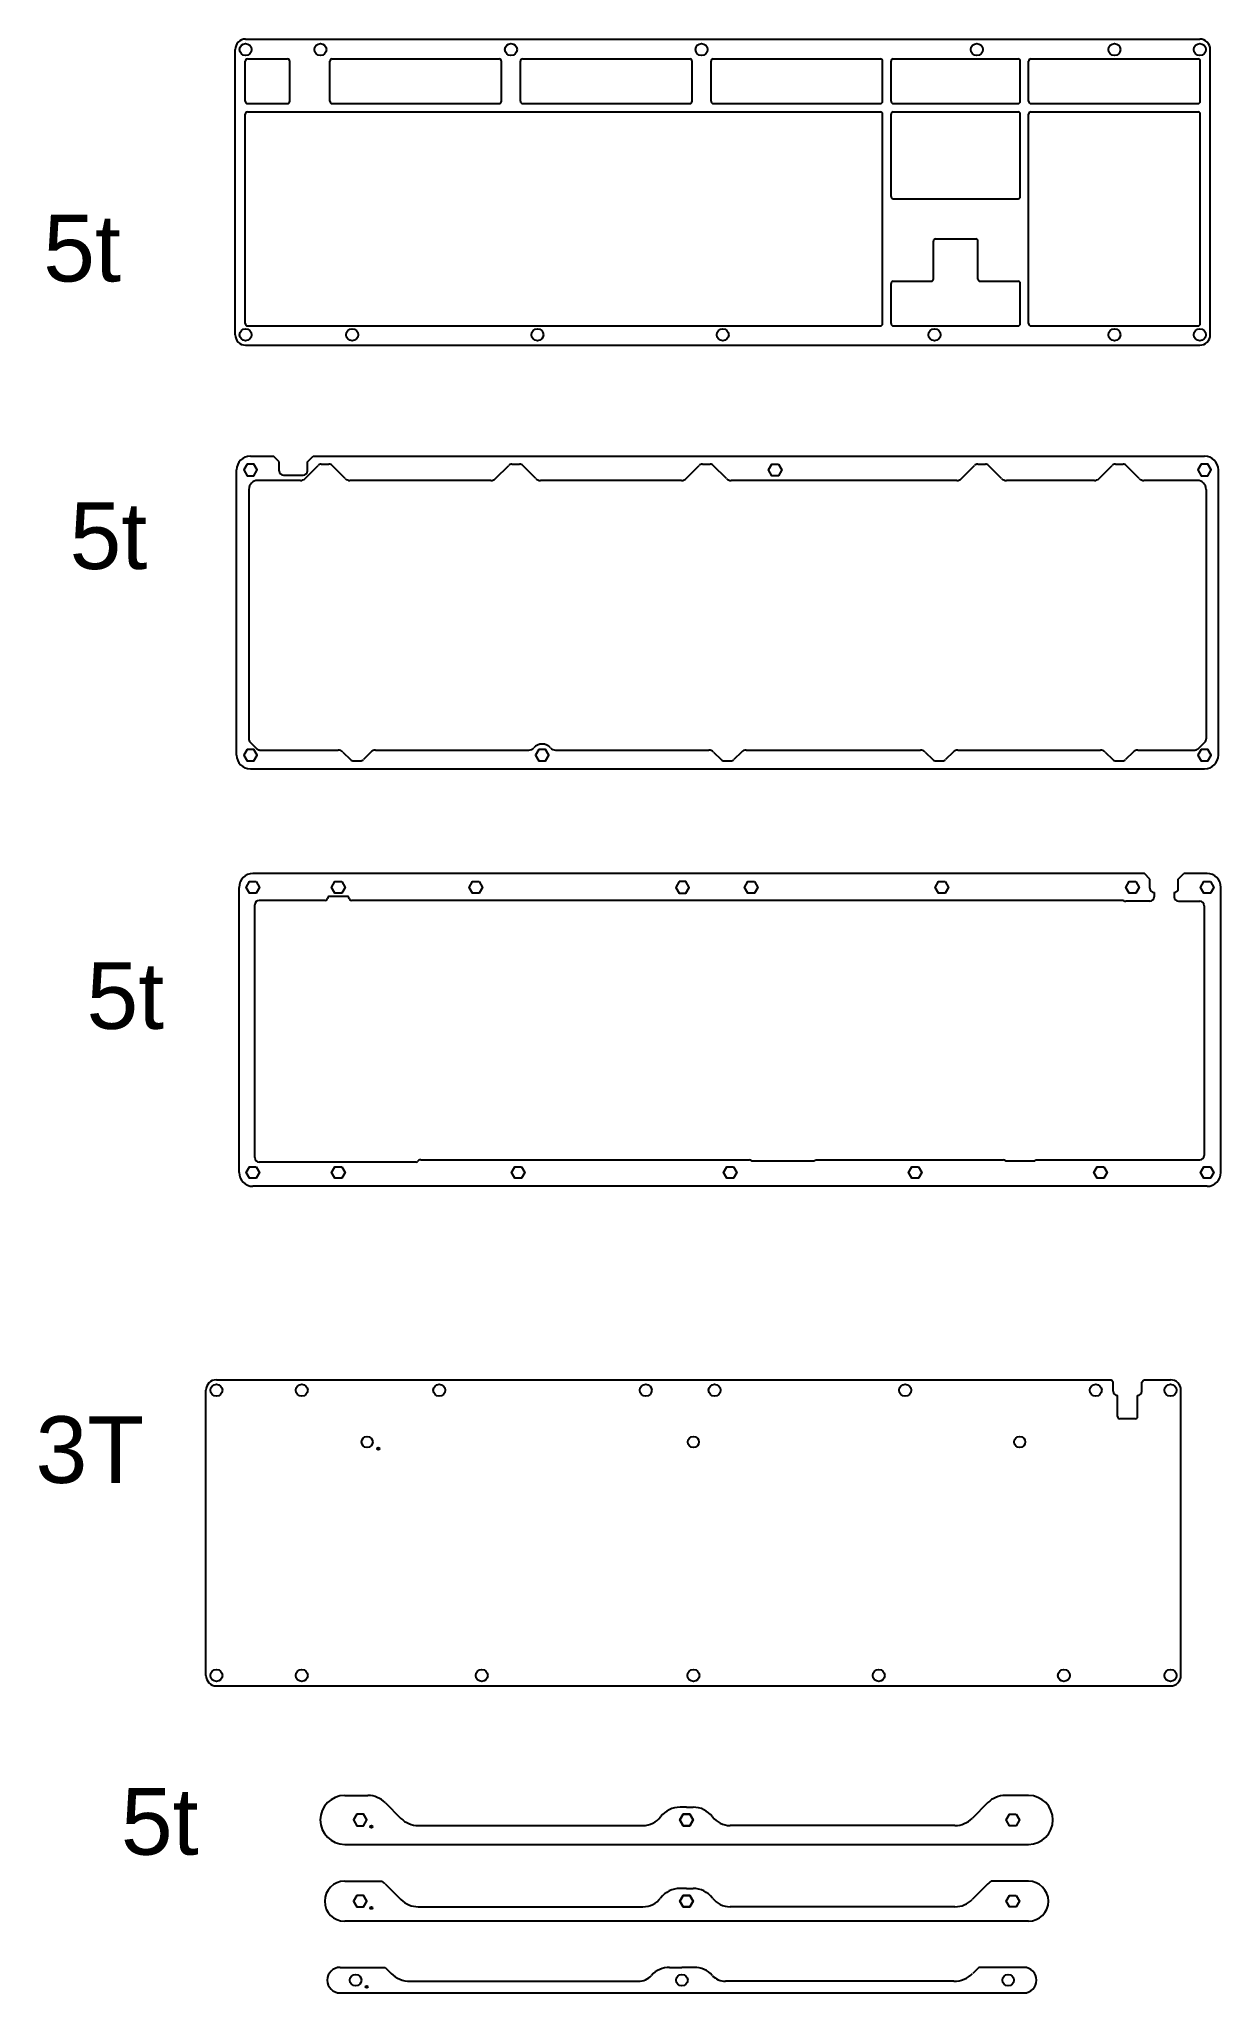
# Model space of a CAD drawing. Header units: millimetres. Extents: x 881 to 1413, y 606 to 1485.
import ezdxf

# ---------------------------------------------------------------- set-up
doc = ezdxf.new("R2010")
doc.units = ezdxf.units.MM
for name, color, linetype in [('받침5t', 40, 'Continuous'), ('상판5t', 10, 'Continuous'), ('중간판5t', 110, 'Continuous'), ('중상판5t', 2, 'Continuous'), ('하판3t', 210, 'Continuous')]:
    doc.layers.add(name, color=color, linetype=linetype)
doc.styles.get("Standard").update_dxf_attribs({"font": 'arial.ttf'})

msp = doc.modelspace()

# ---------------------------------------------------------------- linework, layer by layer
at = {"layer": '받침5t'}
for p, q in [((1018.39, 695.06), (1028.84, 695.06)), ((1325.95, 695.06), (1315.51, 695.06)), ((1036.61, 691.84), (1043.67, 684.78)), ((1172.17, 689.81), (1169.24, 689.81)), ((1172.17, 689.81), (1175.1, 689.81)), ((1307.73, 691.84), (1300.68, 684.78)), ((1051.45, 681.56), (1152.56, 681.56)), ((1292.9, 681.56), (1191.79, 681.56)), ((1018.39, 673.06), (1325.95, 673.06)), ((1018.39, 656.5), (1035.16, 656.5)), ((1036.61, 655.28), (1043.67, 648.22)), ((1172.17, 653.25), (1169.24, 653.25)), ((1172.17, 653.25), (1175.1, 653.25)), ((1307.73, 655.28), (1300.68, 648.22)), ((1325.95, 656.5), (1309.19, 656.5)), ((1051.45, 645), (1152.56, 645)), ((1292.9, 645), (1191.79, 645)), ((1325.95, 638.5), (1018.39, 638.5)), ((1016.3, 617.74), (1036.55, 617.74)), ((1036.55, 617.74), (1039.28, 615.01)), ((1164.55, 617.74), (1170.08, 617.74)), ((1175.61, 617.74), (1170.08, 617.74)), ((1303.61, 617.74), (1300.88, 615.01)), ((1323.86, 617.74), (1303.61, 617.74)), ((1047.77, 611.49), (1150.47, 611.49)), ((1292.39, 611.49), (1189.7, 611.49)), ((1016.3, 606.24), (1323.86, 606.24))]:
    msp.add_line(p, q, dxfattribs=at)
for points in [[(1023.89, 686.66), (1022.39, 684.06), (1023.89, 681.46), (1026.89, 681.46), (1028.39, 684.06), (1026.89, 686.66)], [(1170.67, 686.66), (1169.17, 684.06), (1170.67, 681.46), (1173.67, 681.46), (1175.18, 684.06), (1173.67, 686.66)], [(1173.67, 686.66), (1175.18, 684.06), (1173.67, 681.46), (1170.67, 681.46), (1169.17, 684.06), (1170.67, 686.66)], [(1320.46, 686.66), (1321.96, 684.06), (1320.46, 681.46), (1317.45, 681.46), (1315.95, 684.06), (1317.45, 686.66)], [(1023.89, 650.1), (1022.39, 647.5), (1023.89, 644.9), (1026.89, 644.9), (1028.39, 647.5), (1026.89, 650.1)], [(1170.67, 650.1), (1169.17, 647.5), (1170.67, 644.9), (1173.67, 644.9), (1175.18, 647.5), (1173.67, 650.1)], [(1173.67, 650.1), (1175.18, 647.5), (1173.67, 644.9), (1170.67, 644.9), (1169.17, 647.5), (1170.67, 650.1)], [(1320.46, 650.1), (1321.96, 647.5), (1320.46, 644.9), (1317.45, 644.9), (1315.95, 647.5), (1317.45, 650.1)]]:
    msp.add_lwpolyline(points, close=True, dxfattribs=at)
for centre, radius in [((1030.39, 681.06), 0.5), ((1030.39, 644.5), 0.5), ((1023.3, 611.99), 2.6), ((1028.3, 608.99), 0.5), ((1170.08, 611.99), 2.6), ((1170.08, 611.99), 2.6), ((1316.86, 611.99), 2.6)]:
    msp.add_circle(centre, radius, dxfattribs=at)
for centre, radius, start, end in [((1018.39, 684.06), 11, 90, 270), ((1028.84, 684.06), 11, 45, 90), ((1315.51, 684.06), 11, 90, 135), ((1325.95, 684.06), 11, 270, 90), ((1169.24, 678.81), 11, 90, 142.6168), ((1175.1, 678.81), 11, 37.3832, 90), ((1051.45, 692.56), 11, 225, 270), ((1152.56, 691.56), 10, 270, 322.6168), ((1191.79, 691.56), 10, 217.3832, 270), ((1292.9, 692.56), 11, 270, 315), ((1018.39, 647.5), 9, 90, 270), ((1028.84, 647.5), 11, 45, 54.9032), ((1169.24, 642.25), 11, 90, 142.6168), ((1175.1, 642.25), 11, 37.3832, 90), ((1315.51, 647.5), 11, 125.0968, 135), ((1325.95, 647.5), 9, 270, 90), ((1051.45, 656), 11, 225, 270), ((1152.56, 655), 10, 270, 322.6168), ((1191.79, 655), 10, 217.3832, 270), ((1292.9, 656), 11, 270, 315), ((1016.3, 611.99), 5.75, 90, 270), ((1164.55, 606.74), 11, 90, 137.85164), ((1175.61, 606.74), 11, 42.14836, 90), ((1323.86, 611.99), 5.75, 270, 90), ((1047.77, 623.49), 12, 225, 270), ((1150.47, 619.49), 8, 270, 317.85164), ((1189.7, 619.49), 8, 222.14836, 270), ((1292.39, 623.49), 12, 270, 315)]:
    msp.add_arc(centre, radius, start, end, dxfattribs=at)
at = {"layer": '상판5t'}
for p, q in [((969.13, 1352.22), (969.13, 1480.53)), ((973.83, 1485.23), (1403.06, 1485.23)), ((1407.76, 1352.22), (1407.76, 1480.53)), ((973.63, 1457.23), (973.63, 1475.28)), ((974.63, 1476.28), (992.68, 1476.28)), ((993.68, 1457.23), (993.68, 1475.28)), ((1011.73, 1457.23), (1011.73, 1475.28)), ((1012.73, 1476.28), (1087.93, 1476.28)), ((1088.93, 1457.23), (1088.93, 1475.28)), ((1097.46, 1457.23), (1097.46, 1475.28)), ((1098.46, 1476.28), (1173.66, 1476.28)), ((1174.66, 1457.23), (1174.66, 1475.28)), ((1183.18, 1457.23), (1183.18, 1475.28)), ((1184.18, 1476.28), (1259.38, 1476.28)), ((1260.38, 1457.23), (1260.38, 1475.28)), ((1264.15, 1457.23), (1264.15, 1475.28)), ((1265.15, 1476.28), (1321.3, 1476.28)), ((1322.3, 1457.23), (1322.3, 1475.28)), ((1326.06, 1457.23), (1326.06, 1475.28)), ((1327.06, 1476.28), (1402.26, 1476.28)), ((1403.26, 1457.23), (1403.26, 1475.28)), ((973.63, 1357.22), (973.63, 1451.47)), ((974.63, 1456.23), (992.68, 1456.23)), ((974.63, 1452.47), (1259.38, 1452.47)), ((1012.73, 1456.23), (1087.93, 1456.23)), ((1098.46, 1456.23), (1173.66, 1456.23)), ((1184.18, 1456.23), (1259.38, 1456.23)), ((1260.38, 1357.22), (1260.38, 1451.47)), ((1264.15, 1414.37), (1264.15, 1451.47)), ((1265.15, 1456.23), (1321.3, 1456.23)), ((1265.15, 1452.47), (1321.3, 1452.47)), ((1322.3, 1414.37), (1322.3, 1451.47)), ((1326.06, 1357.22), (1326.06, 1451.47)), ((1327.06, 1456.23), (1402.26, 1456.23)), ((1327.06, 1452.47), (1402.26, 1452.47)), ((1403.26, 1357.22), (1403.26, 1451.47)), ((1265.15, 1413.37), (1321.3, 1413.37)), ((1283.2, 1377.27), (1283.2, 1394.32)), ((1284.2, 1395.32), (1302.25, 1395.32)), ((1303.25, 1377.27), (1303.25, 1394.32)), ((1264.15, 1357.22), (1264.15, 1375.27)), ((1265.15, 1376.27), (1282.2, 1376.27)), ((1304.25, 1376.27), (1321.3, 1376.27)), ((1322.3, 1357.22), (1322.3, 1375.27)), ((974.63, 1356.22), (1259.38, 1356.22)), ((1265.15, 1356.22), (1321.3, 1356.22)), ((1327.06, 1356.22), (1402.26, 1356.22)), ((973.83, 1347.52), (1403.06, 1347.52))]:
    msp.add_line(p, q, dxfattribs=at)
for centre in [(973.83, 1480.53), (1007.47, 1480.53), (1093.2, 1480.53), (1178.92, 1480.53), (1302.75, 1480.53), (1364.66, 1480.53), (1403.06, 1480.53), (973.83, 1352.22), (1021.76, 1352.22), (1105.1, 1352.22), (1188.45, 1352.22), (1283.7, 1352.22), (1364.66, 1352.22), (1403.06, 1352.22)]:
    msp.add_circle(centre, 2.7, dxfattribs=at)
for centre, radius, start, end in [((973.83, 1480.53), 4.7, 90, 180), ((1403.06, 1480.53), 4.7, 0, 90), ((974.63, 1475.28), 1, 90, 180), ((992.68, 1475.28), 1, 360, 90), ((1012.73, 1475.28), 1, 90, 180), ((1087.93, 1475.28), 1, 0, 90), ((1098.46, 1475.28), 1, 90, 180), ((1173.66, 1475.28), 1, 360, 90), ((1184.18, 1475.28), 1, 90, 180), ((1259.38, 1475.28), 1, 360, 90), ((1265.15, 1475.28), 1, 90, 180), ((1321.3, 1475.28), 1, 360, 90), ((1327.06, 1475.28), 1, 90, 180), ((1402.26, 1475.28), 1, 360, 90), ((974.63, 1457.23), 1, 180, 270), ((974.63, 1451.47), 1, 90, 180), ((992.68, 1457.23), 1, 270, 360), ((1012.73, 1457.23), 1, 180, 270), ((1087.93, 1457.23), 1, 270, 0), ((1098.46, 1457.23), 1, 180, 270), ((1173.66, 1457.23), 1, 270, 360), ((1184.18, 1457.23), 1, 180, 270), ((1259.38, 1457.23), 1, 270, 360), ((1259.38, 1451.47), 1, 360, 90), ((1265.15, 1457.23), 1, 180, 270), ((1265.15, 1451.47), 1, 90, 180), ((1321.3, 1457.23), 1, 270, 360), ((1321.3, 1451.47), 1, 360, 90), ((1327.06, 1457.23), 1, 180, 270), ((1327.06, 1451.47), 1, 90, 180), ((1402.26, 1457.23), 1, 270, 360), ((1402.26, 1451.47), 1, 360, 90), ((1265.15, 1414.37), 1, 180, 270), ((1321.3, 1414.37), 1, 270, 360), ((1284.2, 1394.32), 1, 90, 180), ((1302.25, 1394.32), 1, 360, 90), ((1265.15, 1375.27), 1, 90, 180), ((1282.2, 1377.27), 1, 270, 0), ((1304.25, 1377.27), 1, 180, 270), ((1321.3, 1375.27), 1, 360, 90), ((974.63, 1357.22), 1, 180, 270), ((1259.38, 1357.22), 1, 270, 360), ((1265.15, 1357.22), 1, 180, 270), ((1321.3, 1357.22), 1, 270, 360), ((1327.06, 1357.22), 1, 180, 270), ((1402.26, 1357.22), 1, 270, 360), ((973.83, 1352.22), 4.7, 180, 270), ((1403.06, 1352.22), 4.7, 270, 0)]:
    msp.add_arc(centre, radius, start, end, dxfattribs=at)
at = {"layer": '중간판5t'}
for p, q in [((1378.11, 1109.82), (977.12, 1109.82)), ((1380.61, 1107.32), (1378.11, 1109.82)), ((1393.39, 1107.32), (1395.89, 1109.82)), ((1406.35, 1109.82), (1395.89, 1109.82)), ((970.92, 975.31), (970.92, 1103.62)), ((1019.39, 1099.57), (1011.66, 1099.57)), ((1380.61, 1103.28), (1380.61, 1107.32)), ((1382.5, 1101.28), (1382.5, 1099.37)), ((1391.5, 1101.28), (1391.5, 1099.37)), ((1393.39, 1103.28), (1393.39, 1107.32)), ((1412.55, 975.31), (1412.55, 1103.62)), ((977.92, 982.01), (977.92, 1095.77)), ((1009.67, 1097.77), (979.92, 1097.77)), ((1368.01, 1097.77), (1021.38, 1097.77)), ((1380.5, 1097.37), (1369.76, 1097.37)), ((1393.5, 1097.37), (1403.05, 1097.37)), ((1405.05, 1095.37), (1405.05, 983.01)), ((1050.39, 980.01), (979.92, 980.01)), ((1052.63, 981.01), (1200.52, 981.01)), ((1201.85, 980.51), (1228.67, 980.51)), ((1230.17, 981.01), (1314.82, 981.01)), ((1316.15, 980.51), (1328.28, 980.51)), ((1329.39, 981.01), (1403.05, 981.01)), ((1406.35, 969.11), (977.12, 969.11))]:
    msp.add_line(p, q, dxfattribs=at)
for points in [[(978.63, 1106.22), (980.13, 1103.62), (978.63, 1101.02), (975.62, 1101.02), (974.12, 1103.62), (975.62, 1106.22)], [(1017.03, 1106.22), (1018.53, 1103.62), (1017.03, 1101.02), (1014.02, 1101.02), (1012.52, 1103.62), (1014.02, 1106.22)], [(1078.94, 1106.22), (1080.44, 1103.62), (1078.94, 1101.02), (1075.94, 1101.02), (1074.43, 1103.62), (1075.94, 1106.22)], [(1168.8, 1106.22), (1167.3, 1103.62), (1168.8, 1101.02), (1171.81, 1101.02), (1173.31, 1103.62), (1171.81, 1106.22)], [(1202.76, 1106.22), (1204.26, 1103.62), (1202.76, 1101.02), (1199.76, 1101.02), (1198.26, 1103.62), (1199.76, 1106.22)], [(1288.49, 1106.22), (1289.99, 1103.62), (1288.49, 1101.02), (1285.49, 1101.02), (1283.98, 1103.62), (1285.49, 1106.22)], [(1374.21, 1106.22), (1375.71, 1103.62), (1374.21, 1101.02), (1371.21, 1101.02), (1369.71, 1103.62), (1371.21, 1106.22)], [(1407.85, 1106.22), (1409.35, 1103.62), (1407.85, 1101.02), (1404.85, 1101.02), (1403.35, 1103.62), (1404.85, 1106.22)], [(978.63, 977.91), (980.13, 975.31), (978.63, 972.71), (975.62, 972.71), (974.12, 975.31), (975.62, 977.91)], [(1017.03, 977.91), (1018.53, 975.31), (1017.03, 972.71), (1014.02, 972.71), (1012.52, 975.31), (1014.02, 977.91)], [(1097.99, 977.91), (1099.49, 975.31), (1097.99, 972.71), (1094.99, 972.71), (1093.48, 975.31), (1094.99, 977.91)], [(1193.24, 977.91), (1194.74, 975.31), (1193.24, 972.71), (1190.24, 972.71), (1188.73, 975.31), (1190.24, 977.91)], [(1276.58, 977.91), (1278.08, 975.31), (1276.58, 972.71), (1273.58, 972.71), (1272.08, 975.31), (1273.58, 977.91)], [(1359.93, 977.91), (1361.43, 975.31), (1359.93, 972.71), (1356.92, 972.71), (1355.42, 975.31), (1356.92, 977.91)], [(1407.85, 977.91), (1409.35, 975.31), (1407.85, 972.71), (1404.85, 972.71), (1403.35, 975.31), (1404.85, 977.91)]]:
    msp.add_lwpolyline(points, close=True, dxfattribs=at)
for centre, radius, start, end in [((977.12, 1103.62), 6.2, 90, 180), ((1406.35, 1103.62), 6.2, 0, 90), ((1011.66, 1098.57), 1, 90, 174.26083), ((1019.39, 1098.57), 1, 5.73917, 90), ((1380.5, 1099.37), 2, 270, 0), ((1382.61, 1103.28), 2, 180, 266.93915), ((1391.39, 1103.28), 2, 273.06085, 0), ((1393.5, 1099.37), 2, 180, 270), ((979.92, 1095.77), 2, 90, 180), ((1009.67, 1098.77), 1, 270, 354.26083), ((1021.38, 1098.77), 1, 185.73917, 270), ((1368.01, 1095.77), 2, 64.15807, 90), ((1369.76, 1099.37), 2, 244.15807, 270), ((1403.05, 1095.37), 2, 0, 90), ((979.92, 982.01), 2, 180, 270), ((1050.39, 981.01), 1, 270, 318.18969), ((1052.63, 979.01), 2, 90, 138.18969), ((1200.52, 980.01), 1, 48.59038, 90), ((1201.85, 981.51), 1, 228.59038, 270), ((1228.67, 983.01), 2.5, 270, 306.8699), ((1314.82, 980.01), 1, 48.59038, 90), ((1316.15, 981.51), 1, 228.59038, 270), ((1328.28, 982.01), 1.5, 270, 318.18969), ((1403.05, 983.01), 2, 270, 0), ((977.12, 975.31), 6.2, 180, 270), ((1406.35, 975.31), 6.2, 270, 0)]:
    msp.add_arc(centre, radius, start, end, dxfattribs=at)
at = {"layer": '중상판5t'}
for p, q in [((975.97, 1297.61), (986.42, 1297.61)), ((988.92, 1295.11), (986.42, 1297.61)), ((988.92, 1291.07), (988.92, 1295.11)), ((1000.57, 1287.54), (1006.46, 1293.42)), ((1001.71, 1295.11), (1004.21, 1297.61)), ((1001.71, 1291.07), (1001.71, 1295.11)), ((1004.21, 1297.61), (1405.19, 1297.61)), ((1007.87, 1294.01), (1011.33, 1294.01)), ((1018.63, 1287.54), (1012.75, 1293.42)), ((1086.3, 1287.54), (1092.19, 1293.42)), ((1093.6, 1294.01), (1097.06, 1294.01)), ((1104.36, 1287.54), (1098.47, 1293.42)), ((1172.02, 1287.54), (1177.91, 1293.42)), ((1179.32, 1294.01), (1182.78, 1294.01)), ((1190.08, 1287.54), (1184.2, 1293.42)), ((1295.85, 1287.54), (1301.74, 1293.42)), ((1303.15, 1294.01), (1306.61, 1294.01)), ((1313.91, 1287.54), (1308.02, 1293.42)), ((1357.76, 1287.54), (1363.65, 1293.42)), ((1365.06, 1294.01), (1368.52, 1294.01)), ((1375.82, 1287.54), (1369.93, 1293.42)), ((969.77, 1163.1), (969.77, 1291.41)), ((998.45, 1286.66), (979.27, 1286.66)), ((990.92, 1289.07), (999.71, 1289.07)), ((1084.18, 1286.66), (1020.75, 1286.66)), ((1169.9, 1286.66), (1106.48, 1286.66)), ((1293.73, 1286.66), (1192.2, 1286.66)), ((1355.64, 1286.66), (1316.03, 1286.66)), ((1401.89, 1286.66), (1377.94, 1286.66)), ((1411.39, 1163.1), (1411.39, 1291.41)), ((975.27, 1282.66), (975.27, 1170.39)), ((1405.89, 1282.66), (1405.89, 1170.39)), ((975.85, 1168.98), (978.87, 1165.95)), ((980.29, 1165.37), (1015.47, 1165.37)), ((1017.59, 1164.49), (1021, 1161.08)), ((1022.41, 1160.5), (1025.37, 1160.5)), ((1030.19, 1164.49), (1026.78, 1161.08)), ((1032.31, 1165.37), (1101.22, 1165.37)), ((1113.25, 1165.37), (1182.16, 1165.37)), ((1184.28, 1164.49), (1187.69, 1161.08)), ((1189.1, 1160.5), (1192.06, 1160.5)), ((1196.88, 1164.49), (1193.47, 1161.08)), ((1199, 1165.37), (1277.41, 1165.37)), ((1279.53, 1164.49), (1282.94, 1161.08)), ((1284.35, 1160.5), (1287.31, 1160.5)), ((1292.13, 1164.49), (1288.72, 1161.08)), ((1294.25, 1165.37), (1358.37, 1165.37)), ((1360.49, 1164.49), (1363.9, 1161.08)), ((1365.31, 1160.5), (1368.27, 1160.5)), ((1373.09, 1164.49), (1369.68, 1161.08)), ((1375.21, 1165.37), (1400.87, 1165.37)), ((1405.3, 1168.98), (1402.28, 1165.95)), ((975.97, 1156.9), (1405.19, 1156.9))]:
    msp.add_line(p, q, dxfattribs=at)
for points in [[(974.46, 1294.01), (972.96, 1291.41), (974.46, 1288.81), (977.47, 1288.81), (978.97, 1291.41), (977.47, 1294.01)], [(1213.51, 1294.01), (1215.01, 1291.41), (1213.51, 1288.81), (1210.51, 1288.81), (1209.01, 1291.41), (1210.51, 1294.01)], [(1403.69, 1294.01), (1402.19, 1291.41), (1403.69, 1288.81), (1406.69, 1288.81), (1408.19, 1291.41), (1406.69, 1294.01)], [(974.46, 1165.7), (972.96, 1163.1), (974.46, 1160.5), (977.47, 1160.5), (978.97, 1163.1), (977.47, 1165.7)], [(1105.73, 1165.7), (1104.23, 1163.1), (1105.73, 1160.5), (1108.74, 1160.5), (1110.24, 1163.1), (1108.74, 1165.7)], [(1403.69, 1165.7), (1402.19, 1163.1), (1403.69, 1160.5), (1406.69, 1160.5), (1408.19, 1163.1), (1406.69, 1165.7)]]:
    msp.add_lwpolyline(points, close=True, dxfattribs=at)
for centre, radius, start, end in [((975.97, 1291.41), 6.2, 90, 180), ((1007.87, 1292.01), 2, 90, 135), ((1011.33, 1292.01), 2, 45, 90), ((1093.6, 1292.01), 2, 90, 135), ((1097.06, 1292.01), 2, 45, 90), ((1179.32, 1292.01), 2, 90, 135), ((1182.78, 1292.01), 2, 45, 90), ((1303.15, 1292.01), 2, 90, 135), ((1306.61, 1292.01), 2, 45, 90), ((1365.06, 1292.01), 2, 90, 135), ((1368.52, 1292.01), 2, 45, 90), ((1405.19, 1291.41), 6.2, 0, 90), ((979.27, 1282.66), 4, 90, 180), ((990.92, 1291.07), 2, 180, 270), ((998.45, 1289.66), 3, 270, 315), ((999.71, 1291.07), 2, 270, 0), ((1020.75, 1289.66), 3, 225, 270), ((1084.18, 1289.66), 3, 270, 315), ((1106.48, 1289.66), 3, 225, 270), ((1169.9, 1289.66), 3, 270, 315), ((1192.2, 1289.66), 3, 225, 270), ((1293.73, 1289.66), 3, 270, 315), ((1316.03, 1289.66), 3, 225, 270), ((1355.64, 1289.66), 3, 270, 315), ((1377.94, 1289.66), 3, 225, 270), ((1401.89, 1282.66), 4, 0, 90), ((977.27, 1170.39), 2, 180, 225), ((1403.89, 1170.39), 2, 315, 0), ((975.97, 1163.1), 6.2, 180, 270), ((980.29, 1167.37), 2, 225, 270), ((1015.47, 1162.37), 3, 45, 90), ((1022.41, 1162.5), 2, 225, 270), ((1025.37, 1162.5), 2, 270, 315), ((1032.31, 1162.37), 3, 90, 135), ((1101.22, 1168.37), 3, 270, 318.79539), ((1107.23, 1163.1), 5, 41.20461, 138.79539), ((1113.25, 1168.37), 3, 221.20461, 270), ((1182.16, 1162.37), 3, 45, 90), ((1189.1, 1162.5), 2, 225, 270), ((1192.06, 1162.5), 2, 270, 315), ((1199, 1162.37), 3, 90, 135), ((1277.41, 1162.37), 3, 45, 90), ((1284.35, 1162.5), 2, 225, 270), ((1287.31, 1162.5), 2, 270, 315), ((1294.25, 1162.37), 3, 90, 135), ((1358.37, 1162.37), 3, 45, 90), ((1365.31, 1162.5), 2, 225, 270), ((1368.27, 1162.5), 2, 270, 315), ((1375.21, 1162.37), 3, 90, 135), ((1400.87, 1167.37), 2, 270, 315), ((1405.19, 1163.1), 6.2, 270, 0)]:
    msp.add_arc(centre, radius, start, end, dxfattribs=at)
at = {"layer": '하판3t'}
for p, q in [((960.65, 882.07), (1363.13, 882.07)), ((1364.13, 881.07), (1363.13, 882.07)), ((1364.13, 877.03), (1364.13, 881.07)), ((1376.92, 881.07), (1377.92, 882.07)), ((1376.92, 877.03), (1376.92, 881.07)), ((1377.92, 882.07), (1389.88, 882.07)), ((955.95, 749.06), (955.95, 877.37)), ((1366.03, 865.53), (1366.03, 875.03)), ((1375.03, 865.53), (1375.03, 875.03)), ((1394.58, 749.06), (1394.58, 877.37)), ((1374.03, 864.53), (1367.03, 864.53)), ((960.65, 744.36), (1389.88, 744.36))]:
    msp.add_line(p, q, dxfattribs=at)
for centre, radius in [((960.65, 877.37), 2.7), ((999.05, 877.37), 2.7), ((1060.96, 877.37), 2.7), ((1153.83, 877.37), 2.7), ((1184.79, 877.37), 2.7), ((1270.51, 877.37), 2.7), ((1356.24, 877.37), 2.7), ((1389.88, 877.37), 2.7), ((1028.48, 854.1), 2.5), ((1175.26, 854.1), 2.5), ((1322.05, 854.1), 2.5), ((1033.48, 851.1), 0.5), ((960.65, 749.06), 2.7), ((999.05, 749.06), 2.7), ((1080.01, 749.06), 2.7), ((1175.26, 749.06), 2.7), ((1258.61, 749.06), 2.7), ((1341.95, 749.06), 2.7), ((1389.88, 749.06), 2.7)]:
    msp.add_circle(centre, radius, dxfattribs=at)
for centre, radius, start, end in [((960.65, 877.37), 4.7, 90, 180), ((1389.88, 877.37), 4.7, 0, 90), ((1366.13, 877.03), 2, 180, 266.93915), ((1374.92, 877.03), 2, 273.06085, 0), ((1367.03, 865.53), 1, 180, 270), ((1374.03, 865.53), 1, 270, 0), ((960.65, 749.06), 4.7, 180, 270), ((1389.88, 749.06), 4.7, 270, 0)]:
    msp.add_arc(centre, radius, start, end, dxfattribs=at)

# ---------------------------------------------------------------- texts
at = {"layer": '받침5t', "insert": (917.7, 698.43), "char_height": 30, "attachment_point": 1}
msp.add_mtext_dynamic_manual_height_columns('5t', width=0.8037, gutter_width=12.5, heights=[0], dxfattribs=at)
at = {"layer": '상판5t', "insert": (882.75, 1406.18), "char_height": 30, "attachment_point": 1}
msp.add_mtext_dynamic_manual_height_columns('5t', width=0.8037, gutter_width=12.5, heights=[0], dxfattribs=at)
at = {"layer": '중간판5t', "insert": (902.22, 1069.94), "char_height": 30, "attachment_point": 1}
msp.add_mtext_dynamic_manual_height_columns('5t', width=0.8037, gutter_width=12.5, heights=[0], dxfattribs=at)
at = {"layer": '중상판5t', "insert": (894.62, 1276.82), "char_height": 30, "attachment_point": 1}
msp.add_mtext_dynamic_manual_height_columns('5t', width=0.8037, gutter_width=12.5, heights=[0], dxfattribs=at)
at = {"layer": '하판3t', "insert": (879.32, 865.67), "char_height": 30, "attachment_point": 1}
msp.add_mtext_dynamic_manual_height_columns('3T', width=0.8037, gutter_width=12.5, heights=[0], dxfattribs=at)

doc.saveas('drawing.dxf')
